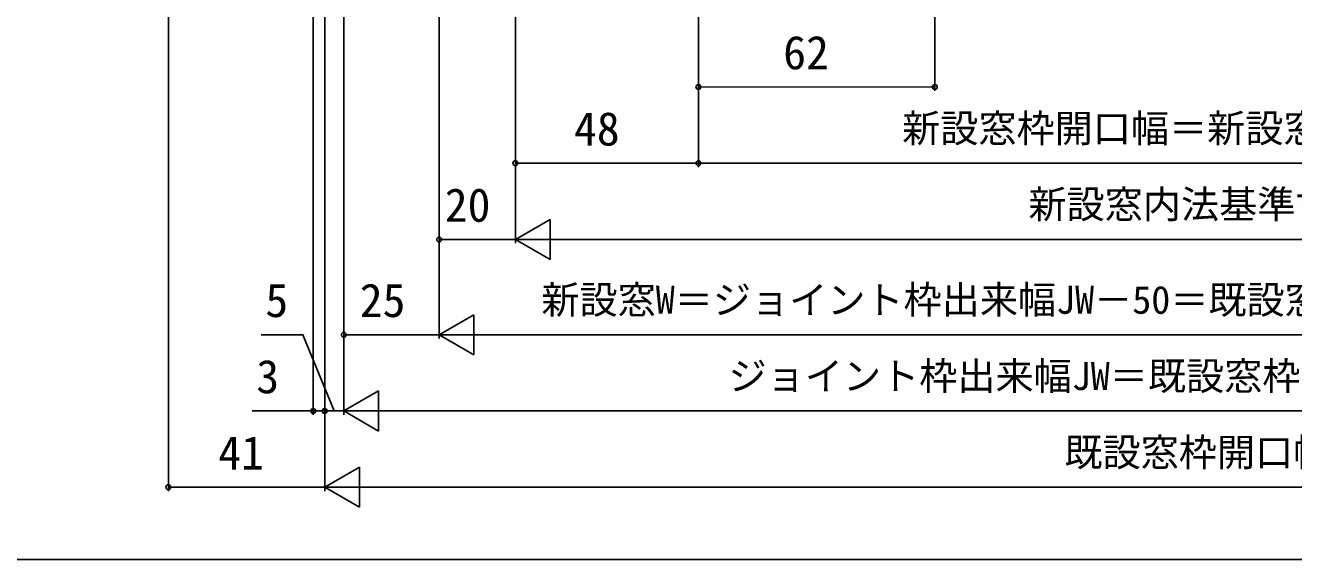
# Model space of a CAD drawing. Units: millimetres, scale not verified. Extents: x -525 to 525, y -783 to 778.
# Drawn here: x -338.5 to -5.9, y -782.8 to -642.6 of the extents above; entities that cross this region are included whole.
import ezdxf
from ezdxf.enums import TextEntityAlignment as Align

# ---------------------------------------------------------------- set-up
doc = ezdxf.new("R2010")
doc.units = ezdxf.units.MM
doc.header["$LTSCALE"] = 4
doc.layers.add('0-8_YKK_D', color=6, linetype='Continuous')
doc.layers.add('0-9_YKK_ZWAK', color=7, linetype='Continuous')
doc.styles.add('ＭＳ ゴシック', font='')
doc.styles.get('ＭＳ ゴシック').set_extended_font_data('MS Gothic')

msp = doc.modelspace()

# ---------------------------------------------------------------- linework, layer by layer
at = {"layer": '0-8_YKK_D'}
for p, q in [((-263, -463.8), (-263, -744.799)), ((-255, -467.003), (-255, -744.799)), ((-255, -467.003), (-255, -744.799)), ((-255, -467.003), (-255, -724.795)), ((-99.977, -489.79), (-100.004, -659.798)), ((-161.977, -504.282), (-162.005, -679.797)), ((-161.977, -504.282), (-162.002, -659.788)), ((-162.001, -504.303), (-162.001, -679.796)), ((-210, -506.266), (-210, -699.796)), ((-210, -507.266), (-210, -699.796)), ((-230, -518.553), (-230.002, -724.795)), ((-230, -518.553), (-230, -699.796)), ((-260, -519.803), (-260, -764.799)), ((-260, -519.803), (-260, -744.799)), ((-260, -519.803), (-260, -744.799)), ((-260, -519.803), (-260, -764.799)), ((-230.001, -519.303), (-230.001, -724.795)), ((-209.981, -522.774), (-210.006, -679.789)), ((-301, -576.799), (-301, -764.799)), ((-162.001, -658.788), (-100.004, -658.798)), ((-210.006, -678.789), (-162.005, -678.797)), ((-162.001, -678.796), (151.999, -678.796)), ((-210, -698.796), (-200.907, -693.546)), ((-200.907, -704.046), (-200.907, -693.546)), ((-210, -698.796), (-230, -698.796)), ((-210, -698.796), (-200.907, -704.046)), ((-210, -698.796), (-191.813, -698.796)), ((-199.5, -698.796), (189.501, -698.796)), ((-230.002, -723.795), (-220.909, -718.545)), ((-220.909, -729.045), (-220.909, -718.545)), ((-230.001, -723.795), (-255, -723.795)), ((-230.002, -723.795), (-220.909, -729.045)), ((-230.002, -723.795), (-211.815, -723.795)), ((-219.502, -723.795), (209.498, -723.799)), ((-255, -743.799), (-245.907, -738.549)), ((-245.907, -749.049), (-245.907, -738.549)), ((-263, -743.799), (-279.054, -743.799)), ((-260, -743.799), (-263, -743.799)), ((-255, -743.799), (-260, -743.799)), ((-260, -743.799), (-257.45, -743.799)), ((-255, -743.799), (-245.907, -749.049)), ((-255, -743.799), (-236.813, -743.799)), ((-244.5, -743.799), (234.5, -743.799)), ((-260, -763.799), (-250.907, -758.549)), ((-250.907, -769.049), (-250.907, -758.549)), ((-260, -763.799), (-301, -763.799)), ((-260, -763.799), (-250.907, -769.049)), ((-260, -763.799), (-241.813, -763.799)), ((-249.5, -763.799), (239.5, -763.799))]:
    msp.add_line(p, q, dxfattribs=at)
msp.add_lwpolyline([(-257.5, -743.799), (-265.713, -723.795), (-276.668, -723.795)], dxfattribs=at)
for centre in [(-162.001, -658.788), (-100.004, -658.798), (-210.006, -678.789), (-162.005, -678.797), (-162.001, -678.796), (-230, -698.796), (-255, -723.795), (-263, -743.799), (-260, -743.799), (-301, -763.799)]:
    msp.add_circle(centre, 0.637, dxfattribs=at)
at = {"layer": '0-9_YKK_ZWAK'}
msp.add_lwpolyline([(-525, -782.8), (525, -782.8), (525, 747.2)], dxfattribs=at)

# ---------------------------------------------------------------- texts
at = {"layer": '0-8_YKK_D', "style": 'ＭＳ ゴシック'}
for s, height, rotation, p in [('62', 8.798, 359.991, (-139.764, -656.792)), ('48', 8.798, 359.991, (-194.63, -676.792)), ('新設窓W＝ジョイント枠出来幅JW－50＝既設窓枠開口幅KW－60', 7.331, 359.999, (-203.184, -720.489))]:
    msp.add_text(s, height=height, rotation=rotation, dxfattribs=at).set_placement(p, align=Align.BOTTOM_LEFT)
for s, height, p in [('新設窓枠開口幅＝新設窓W－136', 7.331, (-108.58, -675.489)), ('新設窓内法基準寸法w', 7.331, (-75.454, -695.432)), ('20', 8.798, (-228.516, -696.796)), ('5', 8.798, (-275.554, -721.795)), ('25', 8.798, (-250.804, -721.795)), ('3', 8.798, (-277.941, -741.799)), ('ジョイント枠出来幅JW＝既設窓枠開口幅KW－10', 7.331, (-154.091, -740.492)), ('41', 8.798, (-287.898, -761.799)), ('既設窓枠開口幅KW', 7.331, (-66.023, -760.492))]:
    msp.add_text(s, height=height, dxfattribs=at).set_placement(p, align=Align.BOTTOM_LEFT)

doc.saveas('drawing.dxf')
